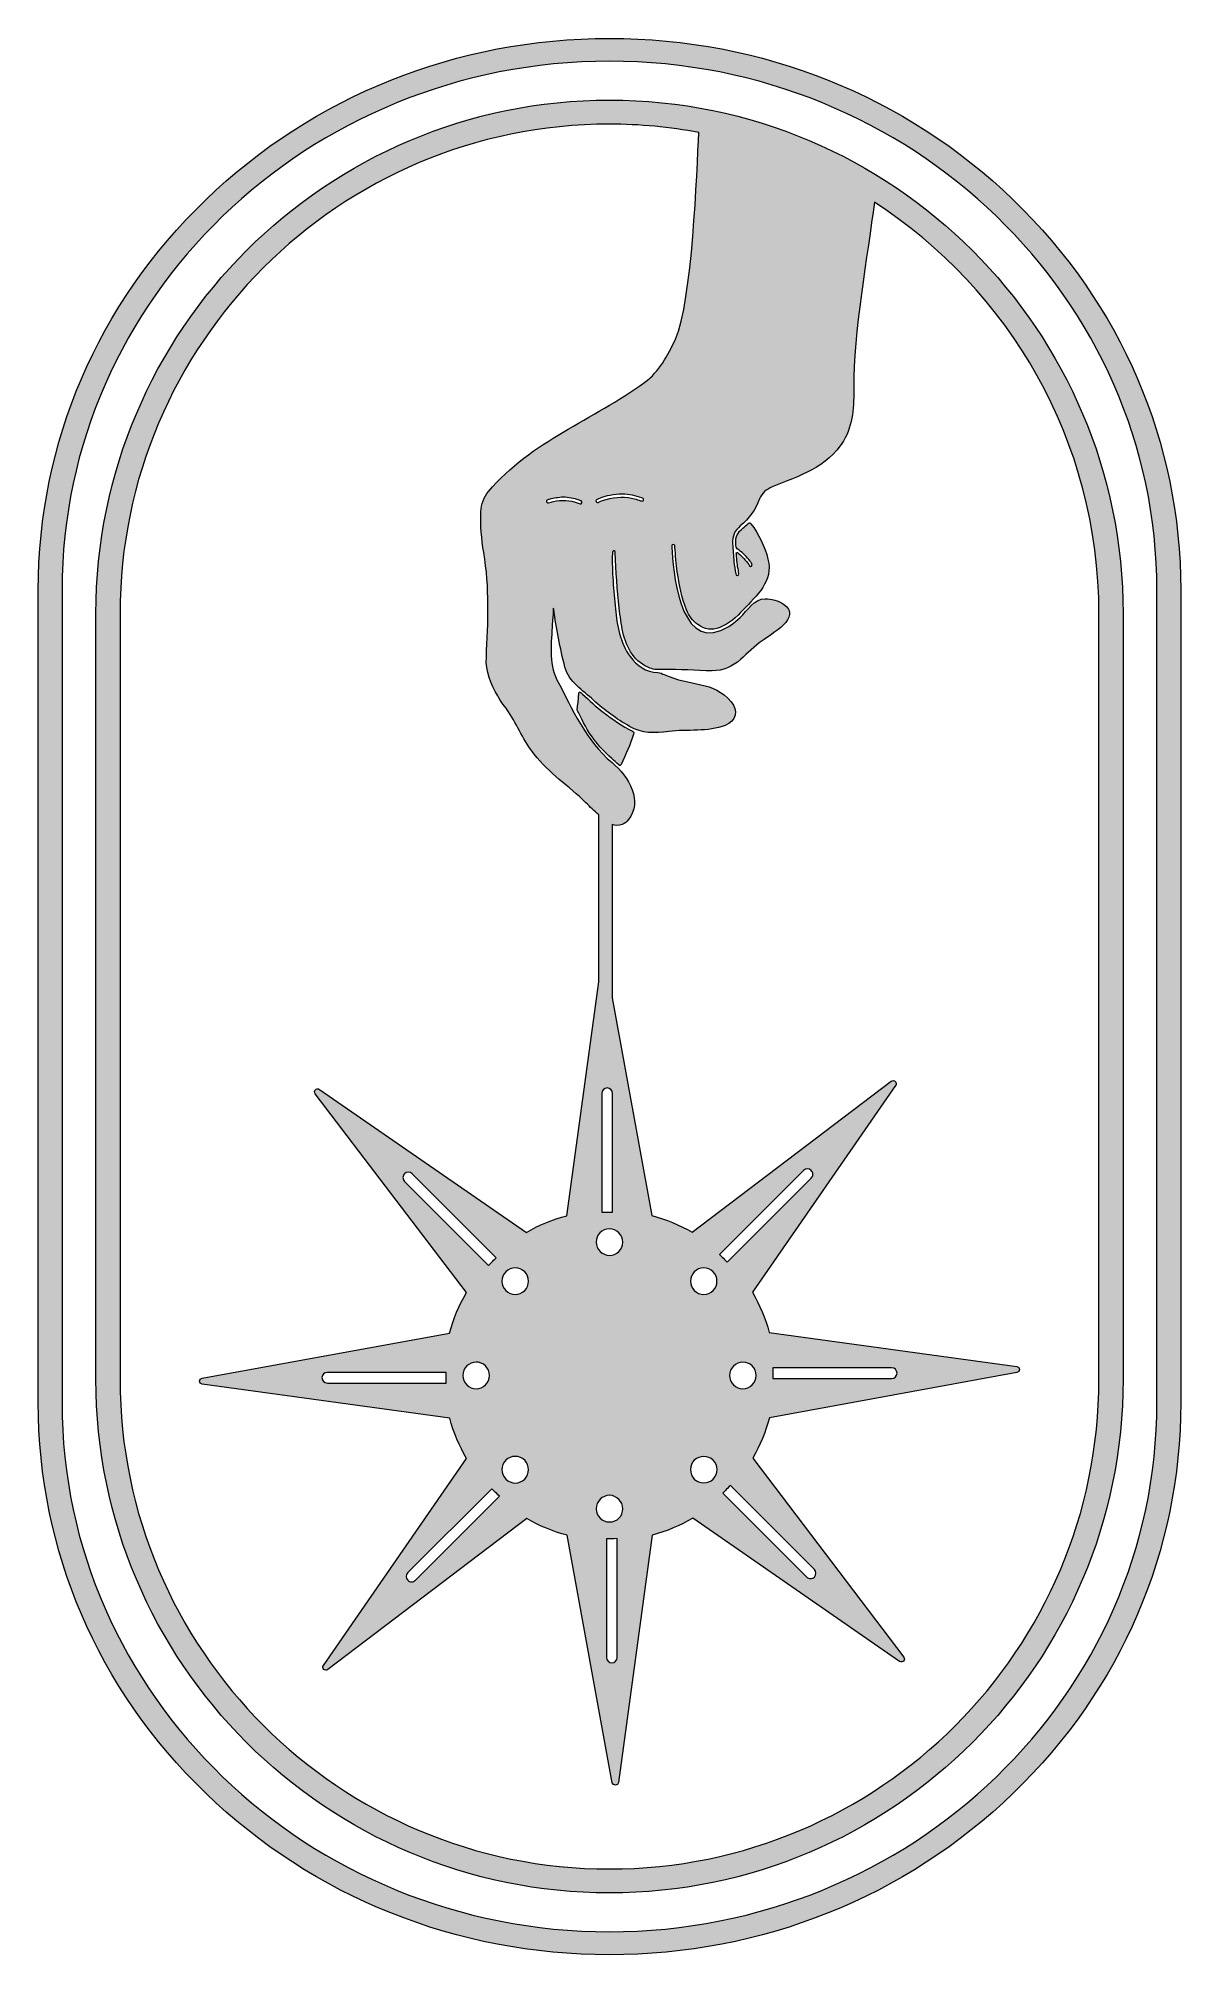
# Model space of a CAD drawing. Header units: inches. Extents: x 2.5 to 9.7, y -24.4 to -12.4.
import ezdxf

# ---------------------------------------------------------------- set-up
doc = ezdxf.new("R2010")
doc.units = ezdxf.units.IN
doc.header["$MEASUREMENT"] = 0
doc.layers.add('Layer 1', color=7, linetype='Continuous')

msp = doc.modelspace()

# ---------------------------------------------------------------- hatches: boundary and pattern name
at = {"layer": 'Layer 1', "true_color": 0xa16e58}
h = msp.add_hatch(color=35, dxfattribs=at)
h.dxf.hatch_style = 2
edge = h.paths.add_edge_path()
edge.add_spline(control_points=[(8.632, -13.363), (7.957, -12.711), (7.059, -12.352), (6.104, -12.352), (5.149, -12.352), (4.251, -12.711), (3.576, -13.363), (2.9, -14.016), (2.528, -14.883), (2.528, -15.806), (2.528, -15.806), (2.528, -20.897), (2.528, -20.897), (2.528, -21.82), (2.9, -22.687), (3.576, -23.34), (4.251, -23.992), (5.149, -24.352), (6.104, -24.352), (7.059, -24.352), (7.957, -23.992), (8.632, -23.34), (9.308, -22.687), (9.68, -21.82), (9.68, -20.897), (9.68, -20.897), (9.68, -15.806), (9.68, -15.806), (9.68, -14.883), (9.308, -14.016), (8.632, -13.363)], knot_values=[0, 0, 0, 0, 1, 1, 1, 2, 2, 2, 3, 3, 3, 4, 4, 4, 5, 5, 5, 6, 6, 6, 7, 7, 7, 8, 8, 8, 9, 9, 9, 10, 10, 10, 10], degree=3, periodic=1)
edge = h.paths.add_edge_path()
edge.add_spline(control_points=[(9.531, -20.897), (9.531, -22.723), (7.994, -24.208), (6.104, -24.208), (6.104, -24.208), (6.104, -24.208), (6.104, -24.208), (4.214, -24.208), (2.677, -22.723), (2.677, -20.897), (2.677, -20.897), (2.677, -15.806), (2.677, -15.806), (2.677, -13.98), (4.214, -12.495), (6.104, -12.495), (7.994, -12.495), (9.531, -13.98), (9.531, -15.806), (9.531, -15.806), (9.531, -20.897), (9.531, -20.897)], knot_values=[0, 0, 0, 0, 1, 1, 1, 2, 2, 2, 3, 3, 3, 4, 4, 4, 5, 5, 5, 6, 6, 6, 7, 7, 7, 7], degree=3, periodic=1)
h = msp.add_hatch(color=35, dxfattribs=at)
h.dxf.hatch_style = 2
edge = h.paths.add_edge_path()
edge.add_spline(control_points=[(6.104, -12.738), (4.331, -12.738), (2.889, -14.18), (2.889, -15.953), (2.889, -15.953), (2.889, -20.75), (2.889, -20.75), (2.889, -22.523), (4.331, -23.965), (6.104, -23.965), (7.877, -23.965), (9.319, -22.523), (9.319, -20.75), (9.319, -20.75), (9.319, -15.953), (9.319, -15.953), (9.319, -14.18), (7.877, -12.738), (6.104, -12.738)], knot_values=[0, 0, 0, 0, 1, 1, 1, 2, 2, 2, 3, 3, 3, 4, 4, 4, 5, 5, 5, 6, 6, 6, 6], degree=3, periodic=1)
edge = h.paths.add_edge_path()
edge.add_spline(control_points=[(9.168, -20.75), (9.168, -22.44), (7.794, -23.815), (6.104, -23.815), (6.104, -23.815), (6.104, -23.815), (6.104, -23.815), (4.414, -23.815), (3.04, -22.44), (3.04, -20.75), (3.04, -20.75), (3.04, -15.953), (3.04, -15.953), (3.04, -14.263), (4.414, -12.889), (6.104, -12.889), (6.295, -12.889), (6.482, -12.907), (6.663, -12.941), (6.652, -13.184), (6.622, -14.003), (6.517, -14.235), (6.471, -14.336), (6.415, -14.439), (6.325, -14.505), (5.999, -14.743), (5.615, -14.871), (5.347, -15.189), (5.316, -15.225), (5.302, -15.267), (5.299, -15.315), (5.294, -15.401), (5.303, -15.487), (5.317, -15.572), (5.354, -15.791), (5.344, -16.006), (5.333, -16.227), (5.328, -16.316), (5.361, -16.394), (5.404, -16.469), (5.424, -16.505), (5.45, -16.536), (5.472, -16.57), (5.529, -16.657), (5.568, -16.752), (5.633, -16.835), (5.726, -16.953), (5.85, -17.034), (5.956, -17.138), (5.983, -17.164), (6.009, -17.19), (6.037, -17.215), (6.037, -17.215), (6.037, -18.259), (6.037, -18.259), (6.037, -18.259), (5.836, -19.724), (5.836, -19.724), (5.747, -19.748), (5.662, -19.784), (5.584, -19.829), (5.584, -19.829), (4.289, -18.933), (4.289, -18.933), (4.27, -18.92), (4.248, -18.943), (4.262, -18.961), (4.262, -18.961), (5.208, -20.206), (5.208, -20.206), (5.162, -20.285), (5.127, -20.37), (5.103, -20.459), (5.103, -20.459), (3.554, -20.741), (3.554, -20.741), (3.532, -20.745), (3.532, -20.777), (3.554, -20.78), (3.554, -20.78), (5.104, -20.992), (5.104, -20.992), (5.128, -21.082), (5.164, -21.166), (5.209, -21.245), (5.209, -21.245), (4.313, -22.54), (4.313, -22.54), (4.3, -22.558), (4.323, -22.58), (4.341, -22.566), (4.341, -22.566), (5.586, -21.621), (5.586, -21.621), (5.665, -21.666), (5.75, -21.702), (5.839, -21.725), (5.839, -21.725), (6.121, -23.275), (6.121, -23.275), (6.125, -23.296), (6.157, -23.296), (6.16, -23.274), (6.16, -23.274), (6.372, -21.724), (6.372, -21.724), (6.461, -21.7), (6.546, -21.665), (6.625, -21.619), (6.625, -21.619), (7.92, -22.515), (7.92, -22.515), (7.938, -22.528), (7.96, -22.505), (7.946, -22.488), (7.946, -22.488), (7.001, -21.242), (7.001, -21.242), (7.046, -21.163), (7.081, -21.079), (7.105, -20.989), (7.105, -20.989), (8.654, -20.707), (8.654, -20.707), (8.676, -20.703), (8.676, -20.672), (8.654, -20.668), (8.654, -20.668), (7.104, -20.456), (7.104, -20.456), (7.08, -20.367), (7.045, -20.282), (6.999, -20.204), (6.999, -20.204), (7.895, -18.909), (7.895, -18.909), (7.908, -18.89), (7.885, -18.869), (7.868, -18.882), (7.868, -18.882), (6.622, -19.828), (6.622, -19.828), (6.543, -19.782), (6.458, -19.747), (6.369, -19.723), (6.369, -19.723), (6.121, -18.359), (6.121, -18.359), (6.121, -18.359), (6.121, -17.275), (6.121, -17.275), (6.14, -17.282), (6.161, -17.283), (6.184, -17.274), (6.2, -17.267), (6.213, -17.257), (6.223, -17.243), (6.267, -17.186), (6.271, -17.123), (6.246, -17.057), (6.22, -16.989), (6.176, -16.934), (6.12, -16.887), (5.956, -16.749), (5.872, -16.553), (5.775, -16.368), (5.719, -16.262), (5.742, -16.132), (5.746, -16.017), (5.747, -15.986), (5.753, -15.956), (5.751, -15.925), (5.751, -15.923), (5.752, -15.922), (5.753, -15.92), (5.754, -15.922), (5.755, -15.924), (5.755, -15.926), (5.771, -16.046), (5.795, -16.171), (5.825, -16.289), (5.849, -16.383), (5.938, -16.433), (6.004, -16.496), (6.072, -16.56), (6.149, -16.613), (6.229, -16.66), (6.309, -16.707), (6.387, -16.702), (6.475, -16.692), (6.589, -16.678), (6.721, -16.696), (6.829, -16.654), (6.897, -16.627), (6.913, -16.561), (6.866, -16.506), (6.754, -16.373), (6.611, -16.41), (6.446, -16.336), (6.438, -16.333), (6.417, -16.322), (6.407, -16.322), (6.331, -16.321), (6.276, -16.28), (6.233, -16.222), (6.17, -16.136), (6.151, -16.027), (6.141, -15.924), (6.13, -15.808), (6.119, -15.693), (6.122, -15.577), (6.123, -15.569), (6.127, -15.558), (6.134, -15.561), (6.139, -15.562), (6.14, -15.569), (6.14, -15.574), (6.144, -15.689), (6.153, -15.805), (6.165, -15.92), (6.177, -16.021), (6.187, -16.124), (6.247, -16.21), (6.275, -16.249), (6.312, -16.278), (6.357, -16.295), (6.384, -16.306), (6.413, -16.305), (6.44, -16.304), (6.543, -16.301), (6.645, -16.312), (6.747, -16.312), (6.816, -16.312), (6.874, -16.287), (6.925, -16.241), (6.969, -16.201), (7.01, -16.16), (7.059, -16.124), (7.117, -16.082), (7.313, -15.978), (7.193, -15.894), (7.162, -15.872), (7.116, -15.861), (7.079, -15.861), (7.007, -15.861), (6.969, -15.935), (6.922, -15.978), (6.886, -16.011), (6.847, -16.04), (6.802, -16.059), (6.54, -16.168), (6.501, -15.679), (6.495, -15.538), (6.494, -15.531), (6.493, -15.522), (6.503, -15.521), (6.513, -15.521), (6.514, -15.53), (6.514, -15.538), (6.517, -15.59), (6.52, -15.642), (6.528, -15.693), (6.541, -15.774), (6.556, -15.854), (6.586, -15.93), (6.601, -15.968), (6.625, -16), (6.657, -16.023), (6.699, -16.053), (6.745, -16.061), (6.794, -16.041), (6.853, -16.017), (6.899, -15.977), (6.941, -15.931), (7.026, -15.839), (7.131, -15.753), (7.096, -15.612), (7.077, -15.535), (7.038, -15.454), (6.989, -15.391), (6.984, -15.384), (6.98, -15.383), (6.973, -15.389), (6.962, -15.4), (6.951, -15.41), (6.939, -15.419), (6.908, -15.443), (6.892, -15.473), (6.894, -15.513), (6.894, -15.532), (6.897, -15.545), (6.915, -15.557), (6.942, -15.575), (6.964, -15.599), (6.984, -15.625), (6.989, -15.631), (6.993, -15.637), (6.996, -15.644), (6.999, -15.649), (6.998, -15.653), (6.994, -15.657), (6.989, -15.66), (6.984, -15.658), (6.981, -15.654), (6.979, -15.652), (6.978, -15.65), (6.976, -15.647), (6.958, -15.62), (6.935, -15.598), (6.91, -15.576), (6.907, -15.574), (6.903, -15.569), (6.899, -15.572), (6.897, -15.573), (6.898, -15.579), (6.899, -15.582), (6.9, -15.618), (6.904, -15.653), (6.911, -15.687), (6.911, -15.692), (6.912, -15.697), (6.913, -15.702), (6.914, -15.708), (6.913, -15.714), (6.905, -15.715), (6.898, -15.716), (6.895, -15.711), (6.894, -15.705), (6.89, -15.679), (6.885, -15.654), (6.883, -15.628), (6.879, -15.591), (6.878, -15.554), (6.875, -15.516), (6.872, -15.471), (6.888, -15.433), (6.923, -15.405), (6.979, -15.359), (7.018, -15.302), (7.044, -15.235), (7.058, -15.198), (7.087, -15.176), (7.122, -15.161), (7.29, -15.09), (7.469, -15.041), (7.568, -14.874), (7.632, -14.767), (7.634, -14.655), (7.633, -14.534), (7.628, -14.215), (7.723, -13.693), (7.762, -13.378), (8.607, -13.924), (9.168, -14.874), (9.168, -15.953), (9.168, -15.953), (9.168, -20.75), (9.168, -20.75)], knot_values=[0, 0, 0, 0, 1, 1, 1, 2, 2, 2, 3, 3, 3, 4, 4, 4, 5, 5, 5, 6, 6, 6, 7, 7, 7, 8, 8, 8, 9, 9, 9, 10, 10, 10, 11, 11, 11, 12, 12, 12, 13, 13, 13, 14, 14, 14, 15, 15, 15, 16, 16, 16, 17, 17, 17, 18, 18, 18, 19, 19, 19, 20, 20, 20, 21, 21, 21, 22, 22, 22, 23, 23, 23, 24, 24, 24, 25, 25, 25, 26, 26, 26, 27, 27, 27, 28, 28, 28, 29, 29, 29, 30, 30, 30, 31, 31, 31, 32, 32, 32, 33, 33, 33, 34, 34, 34, 35, 35, 35, 36, 36, 36, 37, 37, 37, 38, 38, 38, 39, 39, 39, 40, 40, 40, 41, 41, 41, 42, 42, 42, 43, 43, 43, 44, 44, 44, 45, 45, 45, 46, 46, 46, 47, 47, 47, 48, 48, 48, 49, 49, 49, 50, 50, 50, 51, 51, 51, 52, 52, 52, 53, 53, 53, 54, 54, 54, 55, 55, 55, 56, 56, 56, 57, 57, 57, 58, 58, 58, 59, 59, 59, 60, 60, 60, 61, 61, 61, 62, 62, 62, 63, 63, 63, 64, 64, 64, 65, 65, 65, 66, 66, 66, 67, 67, 67, 68, 68, 68, 69, 69, 69, 70, 70, 70, 71, 71, 71, 72, 72, 72, 73, 73, 73, 74, 74, 74, 75, 75, 75, 76, 76, 76, 77, 77, 77, 78, 78, 78, 79, 79, 79, 80, 80, 80, 81, 81, 81, 82, 82, 82, 83, 83, 83, 84, 84, 84, 85, 85, 85, 86, 86, 86, 87, 87, 87, 88, 88, 88, 89, 89, 89, 90, 90, 90, 91, 91, 91, 92, 92, 92, 93, 93, 93, 94, 94, 94, 95, 95, 95, 96, 96, 96, 97, 97, 97, 98, 98, 98, 99, 99, 99, 100, 100, 100, 101, 101, 101, 102, 102, 102, 103, 103, 103, 104, 104, 104, 105, 105, 105, 106, 106, 106, 107, 107, 107, 108, 108, 108, 109, 109, 109, 110, 110, 110, 111, 111, 111, 112, 112, 112, 113, 113, 113, 114, 114, 114, 115, 115, 115, 116, 116, 116, 117, 117, 117, 118, 118, 118, 119, 119, 119, 119], degree=3, periodic=1)
edge = h.paths.add_edge_path()
edge.add_spline(control_points=[(6.317, -15.243), (6.314, -15.253), (6.306, -15.249), (6.299, -15.247), (6.274, -15.238), (6.248, -15.23), (6.221, -15.227), (6.158, -15.221), (6.097, -15.229), (6.039, -15.255), (6.032, -15.258), (6.024, -15.262), (6.02, -15.252), (6.016, -15.243), (6.025, -15.24), (6.031, -15.237), (6.081, -15.213), (6.135, -15.209), (6.184, -15.205), (6.229, -15.206), (6.268, -15.216), (6.306, -15.229), (6.313, -15.231), (6.32, -15.234), (6.317, -15.243)], knot_values=[0, 0, 0, 0, 1, 1, 1, 2, 2, 2, 3, 3, 3, 4, 4, 4, 5, 5, 5, 6, 6, 6, 7, 7, 7, 8, 8, 8, 8], degree=3, periodic=1)
edge = h.paths.add_edge_path()
edge.add_spline(control_points=[(5.931, -15.261), (5.926, -15.274), (5.915, -15.264), (5.907, -15.262), (5.857, -15.242), (5.805, -15.24), (5.753, -15.252), (5.743, -15.254), (5.733, -15.257), (5.723, -15.26), (5.718, -15.261), (5.712, -15.262), (5.71, -15.255), (5.707, -15.248), (5.711, -15.244), (5.717, -15.242), (5.72, -15.24), (5.724, -15.239), (5.727, -15.239), (5.755, -15.23), (5.785, -15.227), (5.814, -15.225), (5.848, -15.226), (5.882, -15.231), (5.914, -15.244), (5.922, -15.247), (5.936, -15.248), (5.931, -15.261)], knot_values=[0, 0, 0, 0, 1, 1, 1, 2, 2, 2, 3, 3, 3, 4, 4, 4, 5, 5, 5, 6, 6, 6, 7, 7, 7, 8, 8, 8, 9, 9, 9, 9], degree=3, periodic=1)
edge = h.paths.add_edge_path()
edge.add_spline(control_points=[(6.104, -21.642), (6.104, -21.642), (6.104, -21.642), (6.104, -21.642), (6.058, -21.642), (6.021, -21.604), (6.02, -21.559), (6.02, -21.537), (6.029, -21.516), (6.045, -21.5), (6.061, -21.484), (6.081, -21.475), (6.103, -21.475), (6.103, -21.475), (6.104, -21.475), (6.104, -21.475), (6.149, -21.476), (6.187, -21.514), (6.188, -21.559), (6.188, -21.581), (6.179, -21.602), (6.164, -21.617), (6.148, -21.633), (6.127, -21.642), (6.104, -21.642)], knot_values=[0, 0, 0, 0, 1, 1, 1, 2, 2, 2, 3, 3, 3, 4, 4, 4, 5, 5, 5, 6, 6, 6, 7, 7, 7, 8, 8, 8, 8], degree=3, periodic=1)
edge = h.paths.add_edge_path()
edge.add_spline(control_points=[(6.152, -21.746), (6.152, -21.746), (6.152, -22.491), (6.152, -22.491), (6.152, -22.509), (6.137, -22.524), (6.118, -22.524), (6.1, -22.524), (6.085, -22.509), (6.085, -22.491), (6.085, -22.491), (6.085, -21.747), (6.085, -21.747), (6.085, -21.747), (6.104, -21.747), (6.104, -21.747), (6.114, -21.747), (6.124, -21.747), (6.134, -21.747), (6.134, -21.747), (6.152, -21.746), (6.152, -21.746)], knot_values=[0, 0, 0, 0, 1, 1, 1, 2, 2, 2, 3, 3, 3, 4, 4, 4, 5, 5, 5, 6, 6, 6, 7, 7, 7, 7], degree=3, periodic=1)
edge = h.paths.add_edge_path()
edge.add_spline(control_points=[(6.163, -19.949), (6.147, -19.964), (6.127, -19.973), (6.105, -19.973), (6.105, -19.973), (6.104, -19.973), (6.104, -19.973), (6.059, -19.972), (6.021, -19.934), (6.02, -19.889), (6.02, -19.867), (6.029, -19.847), (6.044, -19.831), (6.06, -19.815), (6.081, -19.806), (6.104, -19.806), (6.104, -19.806), (6.104, -19.806), (6.104, -19.806), (6.15, -19.807), (6.187, -19.844), (6.188, -19.89), (6.188, -19.911), (6.179, -19.933), (6.163, -19.949)], knot_values=[0, 0, 0, 0, 1, 1, 1, 2, 2, 2, 3, 3, 3, 4, 4, 4, 5, 5, 5, 6, 6, 6, 7, 7, 7, 8, 8, 8, 8], degree=3, periodic=1)
edge = h.paths.add_edge_path()
edge.add_spline(control_points=[(6.123, -19.701), (6.123, -19.701), (6.104, -19.701), (6.104, -19.701), (6.094, -19.701), (6.083, -19.701), (6.073, -19.702), (6.073, -19.702), (6.056, -19.702), (6.056, -19.702), (6.056, -19.702), (6.056, -18.958), (6.056, -18.958), (6.056, -18.939), (6.071, -18.924), (6.09, -18.924), (6.108, -18.924), (6.123, -18.939), (6.123, -18.958), (6.123, -18.958), (6.123, -19.701), (6.123, -19.701)], knot_values=[0, 0, 0, 0, 1, 1, 1, 2, 2, 2, 3, 3, 3, 4, 4, 4, 5, 5, 5, 6, 6, 6, 7, 7, 7, 7], degree=3, periodic=1)
edge = h.paths.add_edge_path()
edge.add_spline(control_points=[(5.573, -20.193), (5.557, -20.209), (5.535, -20.217), (5.514, -20.217), (5.492, -20.217), (5.471, -20.209), (5.455, -20.193), (5.439, -20.177), (5.43, -20.157), (5.43, -20.135), (5.43, -20.112), (5.439, -20.091), (5.455, -20.075), (5.488, -20.043), (5.541, -20.043), (5.573, -20.075), (5.589, -20.09), (5.597, -20.112), (5.597, -20.134), (5.597, -20.157), (5.589, -20.178), (5.573, -20.193)], knot_values=[0, 0, 0, 0, 1, 1, 1, 2, 2, 2, 3, 3, 3, 4, 4, 4, 5, 5, 5, 6, 6, 6, 7, 7, 7, 7], degree=3, periodic=1)
edge = h.paths.add_edge_path()
edge.add_spline(control_points=[(5.573, -21.374), (5.557, -21.389), (5.537, -21.398), (5.515, -21.398), (5.515, -21.398), (5.515, -21.398), (5.515, -21.398), (5.492, -21.398), (5.471, -21.389), (5.455, -21.373), (5.423, -21.34), (5.423, -21.288), (5.455, -21.255), (5.47, -21.24), (5.491, -21.231), (5.514, -21.231), (5.514, -21.231), (5.514, -21.231), (5.514, -21.231), (5.537, -21.231), (5.557, -21.24), (5.573, -21.255), (5.604, -21.288), (5.604, -21.342), (5.573, -21.374)], knot_values=[0, 0, 0, 0, 1, 1, 1, 2, 2, 2, 3, 3, 3, 4, 4, 4, 5, 5, 5, 6, 6, 6, 7, 7, 7, 8, 8, 8, 8], degree=3, periodic=1)
edge = h.paths.add_edge_path()
edge.add_spline(control_points=[(5.269, -20.641), (5.29, -20.64), (5.313, -20.649), (5.328, -20.665), (5.344, -20.681), (5.353, -20.702), (5.353, -20.724), (5.352, -20.769), (5.314, -20.808), (5.269, -20.808), (5.269, -20.808), (5.269, -20.808), (5.269, -20.808), (5.247, -20.808), (5.226, -20.799), (5.211, -20.784), (5.195, -20.768), (5.186, -20.747), (5.186, -20.724), (5.187, -20.678), (5.224, -20.641), (5.269, -20.641)], knot_values=[0, 0, 0, 0, 1, 1, 1, 2, 2, 2, 3, 3, 3, 4, 4, 4, 5, 5, 5, 6, 6, 6, 7, 7, 7, 7], degree=3, periodic=1)
edge = h.paths.add_edge_path()
edge.add_spline(control_points=[(4.821, -19.509), (4.815, -19.503), (4.811, -19.494), (4.811, -19.485), (4.811, -19.476), (4.815, -19.468), (4.821, -19.461), (4.834, -19.449), (4.856, -19.449), (4.869, -19.461), (4.869, -19.461), (5.394, -19.987), (5.394, -19.987), (5.394, -19.987), (5.386, -19.996), (5.386, -19.996), (5.376, -20.006), (5.366, -20.016), (5.356, -20.026), (5.356, -20.026), (5.347, -20.036), (5.347, -20.036), (5.347, -20.036), (4.821, -19.509), (4.821, -19.509)], knot_values=[0, 0, 0, 0, 1, 1, 1, 2, 2, 2, 3, 3, 3, 4, 4, 4, 5, 5, 5, 6, 6, 6, 7, 7, 7, 8, 8, 8, 8], degree=3, periodic=1)
edge = h.paths.add_edge_path()
edge.add_spline(control_points=[(5.367, -21.434), (5.367, -21.434), (5.376, -21.443), (5.376, -21.443), (5.386, -21.453), (5.396, -21.462), (5.406, -21.472), (5.406, -21.472), (5.415, -21.481), (5.415, -21.481), (5.415, -21.481), (4.889, -22.007), (4.889, -22.007), (4.882, -22.014), (4.874, -22.017), (4.865, -22.017), (4.857, -22.017), (4.848, -22.014), (4.841, -22.007), (4.828, -21.994), (4.828, -21.973), (4.841, -21.959), (4.841, -21.959), (5.367, -21.434), (5.367, -21.434)], knot_values=[0, 0, 0, 0, 1, 1, 1, 2, 2, 2, 3, 3, 3, 4, 4, 4, 5, 5, 5, 6, 6, 6, 7, 7, 7, 8, 8, 8, 8], degree=3, periodic=1)
edge = h.paths.add_edge_path()
edge.add_spline(control_points=[(5.082, -20.754), (5.082, -20.754), (5.082, -20.772), (5.082, -20.772), (5.082, -20.772), (4.338, -20.772), (4.338, -20.772), (4.319, -20.772), (4.304, -20.757), (4.304, -20.738), (4.304, -20.72), (4.319, -20.705), (4.338, -20.705), (4.338, -20.705), (5.081, -20.705), (5.081, -20.705), (5.081, -20.705), (5.081, -20.724), (5.081, -20.724), (5.081, -20.734), (5.081, -20.744), (5.082, -20.754)], knot_values=[0, 0, 0, 0, 1, 1, 1, 2, 2, 2, 3, 3, 3, 4, 4, 4, 5, 5, 5, 6, 6, 6, 7, 7, 7, 7], degree=3, periodic=1)
edge = h.paths.add_edge_path()
edge.add_spline(control_points=[(6.635, -21.255), (6.667, -21.224), (6.722, -21.224), (6.754, -21.255), (6.769, -21.271), (6.778, -21.292), (6.778, -21.314), (6.778, -21.336), (6.769, -21.357), (6.753, -21.373), (6.737, -21.389), (6.715, -21.397), (6.694, -21.397), (6.672, -21.397), (6.651, -21.389), (6.635, -21.373), (6.62, -21.358), (6.611, -21.337), (6.611, -21.314), (6.611, -21.292), (6.619, -21.271), (6.635, -21.255)], knot_values=[0, 0, 0, 0, 1, 1, 1, 2, 2, 2, 3, 3, 3, 4, 4, 4, 5, 5, 5, 6, 6, 6, 7, 7, 7, 7], degree=3, periodic=1)
edge = h.paths.add_edge_path()
edge.add_spline(control_points=[(6.635, -20.075), (6.666, -20.043), (6.721, -20.043), (6.753, -20.075), (6.785, -20.108), (6.785, -20.161), (6.753, -20.193), (6.738, -20.209), (6.717, -20.217), (6.694, -20.217), (6.694, -20.217), (6.694, -20.217), (6.694, -20.217), (6.672, -20.217), (6.651, -20.209), (6.635, -20.193), (6.604, -20.161), (6.604, -20.107), (6.635, -20.075)], knot_values=[0, 0, 0, 0, 1, 1, 1, 2, 2, 2, 3, 3, 3, 4, 4, 4, 5, 5, 5, 6, 6, 6, 6], degree=3, periodic=1)
edge = h.paths.add_edge_path()
edge.add_spline(control_points=[(6.939, -20.808), (6.938, -20.808), (6.938, -20.808), (6.938, -20.808), (6.917, -20.808), (6.895, -20.799), (6.88, -20.783), (6.864, -20.767), (6.855, -20.746), (6.855, -20.724), (6.856, -20.679), (6.894, -20.641), (6.939, -20.641), (6.939, -20.641), (6.939, -20.641), (6.939, -20.641), (6.961, -20.641), (6.982, -20.649), (6.997, -20.665), (7.013, -20.68), (7.022, -20.702), (7.022, -20.724), (7.021, -20.77), (6.984, -20.808), (6.939, -20.808)], knot_values=[0, 0, 0, 0, 1, 1, 1, 2, 2, 2, 3, 3, 3, 4, 4, 4, 5, 5, 5, 6, 6, 6, 7, 7, 7, 8, 8, 8, 8], degree=3, periodic=1)
edge = h.paths.add_edge_path()
edge.add_spline(control_points=[(7.387, -21.939), (7.4, -21.952), (7.4, -21.974), (7.387, -21.987), (7.38, -21.993), (7.372, -21.997), (7.363, -21.997), (7.355, -21.997), (7.346, -21.993), (7.339, -21.987), (7.339, -21.987), (6.814, -21.461), (6.814, -21.461), (6.814, -21.461), (6.822, -21.453), (6.822, -21.453), (6.832, -21.443), (6.842, -21.432), (6.852, -21.422), (6.852, -21.422), (6.861, -21.413), (6.861, -21.413), (6.861, -21.413), (7.387, -21.939), (7.387, -21.939)], knot_values=[0, 0, 0, 0, 1, 1, 1, 2, 2, 2, 3, 3, 3, 4, 4, 4, 5, 5, 5, 6, 6, 6, 7, 7, 7, 8, 8, 8, 8], degree=3, periodic=1)
edge = h.paths.add_edge_path()
edge.add_spline(control_points=[(6.841, -20.015), (6.841, -20.015), (6.832, -20.006), (6.832, -20.006), (6.822, -19.996), (6.812, -19.986), (6.802, -19.976), (6.802, -19.976), (6.793, -19.968), (6.793, -19.968), (6.793, -19.968), (7.319, -19.441), (7.319, -19.441), (7.332, -19.428), (7.354, -19.428), (7.367, -19.441), (7.373, -19.448), (7.377, -19.456), (7.377, -19.465), (7.377, -19.474), (7.373, -19.482), (7.367, -19.489), (7.367, -19.489), (6.841, -20.015), (6.841, -20.015)], knot_values=[0, 0, 0, 0, 1, 1, 1, 2, 2, 2, 3, 3, 3, 4, 4, 4, 5, 5, 5, 6, 6, 6, 7, 7, 7, 8, 8, 8, 8], degree=3, periodic=1)
edge = h.paths.add_edge_path()
edge.add_spline(control_points=[(7.127, -20.694), (7.127, -20.694), (7.126, -20.676), (7.126, -20.676), (7.126, -20.676), (7.87, -20.676), (7.87, -20.676), (7.889, -20.676), (7.904, -20.691), (7.904, -20.71), (7.904, -20.728), (7.889, -20.744), (7.87, -20.744), (7.87, -20.744), (7.127, -20.744), (7.127, -20.744), (7.127, -20.744), (7.127, -20.724), (7.127, -20.724), (7.127, -20.714), (7.127, -20.704), (7.127, -20.694)], knot_values=[0, 0, 0, 0, 1, 1, 1, 2, 2, 2, 3, 3, 3, 4, 4, 4, 5, 5, 5, 6, 6, 6, 7, 7, 7, 7], degree=3, periodic=1)
h = msp.add_hatch(color=35, dxfattribs=at)
h.dxf.hatch_style = 2
edge = h.paths.add_edge_path()
edge.add_spline(control_points=[(6.248, -16.69), (6.181, -16.66), (6.124, -16.614), (6.064, -16.571), (6.018, -16.538), (5.979, -16.496), (5.936, -16.459), (5.93, -16.454), (5.922, -16.443), (5.916, -16.446), (5.91, -16.448), (5.912, -16.461), (5.911, -16.469), (5.909, -16.497), (5.905, -16.524), (5.902, -16.553), (5.902, -16.559), (5.905, -16.566), (5.909, -16.573), (5.938, -16.63), (5.966, -16.688), (6.005, -16.74), (6.038, -16.784), (6.077, -16.823), (6.118, -16.861), (6.132, -16.874), (6.147, -16.887), (6.162, -16.901), (6.169, -16.907), (6.172, -16.908), (6.177, -16.899), (6.207, -16.837), (6.233, -16.774), (6.254, -16.709), (6.256, -16.702), (6.259, -16.695), (6.248, -16.69)], knot_values=[0, 0, 0, 0, 1, 1, 1, 2, 2, 2, 3, 3, 3, 4, 4, 4, 5, 5, 5, 6, 6, 6, 7, 7, 7, 8, 8, 8, 9, 9, 9, 10, 10, 10, 11, 11, 11, 12, 12, 12, 12], degree=3, periodic=1)

# ---------------------------------------------------------------- linework, layer by layer
at = {"layer": 'Layer 1', "lineweight": 0}
for points, knots in [([(8.632, -13.363), (7.957, -12.711), (7.059, -12.352), (6.104, -12.352), (5.149, -12.352), (4.251, -12.711), (3.576, -13.363), (2.9, -14.016), (2.528, -14.883), (2.528, -15.806), (2.528, -15.806), (2.528, -20.897), (2.528, -20.897), (2.528, -21.82), (2.9, -22.687), (3.576, -23.34), (4.251, -23.992), (5.149, -24.352), (6.104, -24.352), (7.059, -24.352), (7.957, -23.992), (8.632, -23.34), (9.308, -22.687), (9.68, -21.82), (9.68, -20.897), (9.68, -20.897), (9.68, -15.806), (9.68, -15.806), (9.68, -14.883), (9.308, -14.016), (8.632, -13.363)], [0, 0, 0, 0, 1, 1, 1, 2, 2, 2, 3, 3, 3, 4, 4, 4, 5, 5, 5, 6, 6, 6, 7, 7, 7, 8, 8, 8, 9, 9, 9, 10, 10, 10, 10]), ([(9.531, -20.897), (9.531, -22.723), (7.994, -24.208), (6.104, -24.208), (6.104, -24.208), (6.104, -24.208), (6.104, -24.208), (4.214, -24.208), (2.677, -22.723), (2.677, -20.897), (2.677, -20.897), (2.677, -15.806), (2.677, -15.806), (2.677, -13.98), (4.214, -12.495), (6.104, -12.495), (7.994, -12.495), (9.531, -13.98), (9.531, -15.806), (9.531, -15.806), (9.531, -20.897), (9.531, -20.897)], [0, 0, 0, 0, 1, 1, 1, 2, 2, 2, 3, 3, 3, 4, 4, 4, 5, 5, 5, 6, 6, 6, 7, 7, 7, 7]), ([(6.104, -12.738), (4.331, -12.738), (2.889, -14.18), (2.889, -15.953), (2.889, -15.953), (2.889, -20.75), (2.889, -20.75), (2.889, -22.523), (4.331, -23.965), (6.104, -23.965), (7.877, -23.965), (9.319, -22.523), (9.319, -20.75), (9.319, -20.75), (9.319, -15.953), (9.319, -15.953), (9.319, -14.18), (7.877, -12.738), (6.104, -12.738)], [0, 0, 0, 0, 1, 1, 1, 2, 2, 2, 3, 3, 3, 4, 4, 4, 5, 5, 5, 6, 6, 6, 6]), ([(9.168, -20.75), (9.168, -22.44), (7.794, -23.815), (6.104, -23.815), (6.104, -23.815), (6.104, -23.815), (6.104, -23.815), (4.414, -23.815), (3.04, -22.44), (3.04, -20.75), (3.04, -20.75), (3.04, -15.953), (3.04, -15.953), (3.04, -14.263), (4.414, -12.889), (6.104, -12.889), (6.295, -12.889), (6.482, -12.907), (6.663, -12.941), (6.652, -13.184), (6.622, -14.003), (6.517, -14.235), (6.471, -14.336), (6.415, -14.439), (6.325, -14.505), (5.999, -14.743), (5.615, -14.871), (5.347, -15.189), (5.316, -15.225), (5.302, -15.267), (5.299, -15.315), (5.294, -15.401), (5.303, -15.487), (5.317, -15.572), (5.354, -15.791), (5.344, -16.006), (5.333, -16.227), (5.328, -16.316), (5.361, -16.394), (5.404, -16.469), (5.424, -16.505), (5.45, -16.536), (5.472, -16.57), (5.529, -16.657), (5.568, -16.752), (5.633, -16.835), (5.726, -16.953), (5.85, -17.034), (5.956, -17.138), (5.983, -17.164), (6.009, -17.19), (6.037, -17.215), (6.037, -17.215), (6.037, -18.259), (6.037, -18.259), (6.037, -18.259), (5.836, -19.724), (5.836, -19.724), (5.747, -19.748), (5.662, -19.784), (5.584, -19.829), (5.584, -19.829), (4.289, -18.933), (4.289, -18.933), (4.27, -18.92), (4.248, -18.943), (4.262, -18.961), (4.262, -18.961), (5.208, -20.206), (5.208, -20.206), (5.162, -20.285), (5.127, -20.37), (5.103, -20.459), (5.103, -20.459), (3.554, -20.741), (3.554, -20.741), (3.532, -20.745), (3.532, -20.777), (3.554, -20.78), (3.554, -20.78), (5.104, -20.992), (5.104, -20.992), (5.128, -21.082), (5.164, -21.166), (5.209, -21.245), (5.209, -21.245), (4.313, -22.54), (4.313, -22.54), (4.3, -22.558), (4.323, -22.58), (4.341, -22.566), (4.341, -22.566), (5.586, -21.621), (5.586, -21.621), (5.665, -21.666), (5.75, -21.702), (5.839, -21.725), (5.839, -21.725), (6.121, -23.275), (6.121, -23.275), (6.125, -23.296), (6.157, -23.296), (6.16, -23.274), (6.16, -23.274), (6.372, -21.724), (6.372, -21.724), (6.461, -21.7), (6.546, -21.665), (6.625, -21.619), (6.625, -21.619), (7.92, -22.515), (7.92, -22.515), (7.938, -22.528), (7.96, -22.505), (7.946, -22.488), (7.946, -22.488), (7.001, -21.242), (7.001, -21.242), (7.046, -21.163), (7.081, -21.079), (7.105, -20.989), (7.105, -20.989), (8.654, -20.707), (8.654, -20.707), (8.676, -20.703), (8.676, -20.672), (8.654, -20.668), (8.654, -20.668), (7.104, -20.456), (7.104, -20.456), (7.08, -20.367), (7.045, -20.282), (6.999, -20.204), (6.999, -20.204), (7.895, -18.909), (7.895, -18.909), (7.908, -18.89), (7.885, -18.869), (7.868, -18.882), (7.868, -18.882), (6.622, -19.828), (6.622, -19.828), (6.543, -19.782), (6.458, -19.747), (6.369, -19.723), (6.369, -19.723), (6.121, -18.359), (6.121, -18.359), (6.121, -18.359), (6.121, -17.275), (6.121, -17.275), (6.14, -17.282), (6.161, -17.283), (6.184, -17.274), (6.2, -17.267), (6.213, -17.257), (6.223, -17.243), (6.267, -17.186), (6.271, -17.123), (6.246, -17.057), (6.22, -16.989), (6.176, -16.934), (6.12, -16.887), (5.956, -16.749), (5.872, -16.553), (5.775, -16.368), (5.719, -16.262), (5.742, -16.132), (5.746, -16.017), (5.747, -15.986), (5.753, -15.956), (5.751, -15.925), (5.751, -15.923), (5.752, -15.922), (5.753, -15.92), (5.754, -15.922), (5.755, -15.924), (5.755, -15.926), (5.771, -16.046), (5.795, -16.171), (5.825, -16.289), (5.849, -16.383), (5.938, -16.433), (6.004, -16.496), (6.072, -16.56), (6.149, -16.613), (6.229, -16.66), (6.309, -16.707), (6.387, -16.702), (6.475, -16.692), (6.589, -16.678), (6.721, -16.696), (6.829, -16.654), (6.897, -16.627), (6.913, -16.561), (6.866, -16.506), (6.754, -16.373), (6.611, -16.41), (6.446, -16.336), (6.438, -16.333), (6.417, -16.322), (6.407, -16.322), (6.331, -16.321), (6.276, -16.28), (6.233, -16.222), (6.17, -16.136), (6.151, -16.027), (6.141, -15.924), (6.13, -15.808), (6.119, -15.693), (6.122, -15.577), (6.123, -15.569), (6.127, -15.558), (6.134, -15.561), (6.139, -15.562), (6.14, -15.569), (6.14, -15.574), (6.144, -15.689), (6.153, -15.805), (6.165, -15.92), (6.177, -16.021), (6.187, -16.124), (6.247, -16.21), (6.275, -16.249), (6.312, -16.278), (6.357, -16.295), (6.384, -16.306), (6.413, -16.305), (6.44, -16.304), (6.543, -16.301), (6.645, -16.312), (6.747, -16.312), (6.816, -16.312), (6.874, -16.287), (6.925, -16.241), (6.969, -16.201), (7.01, -16.16), (7.059, -16.124), (7.117, -16.082), (7.313, -15.978), (7.193, -15.894), (7.162, -15.872), (7.116, -15.861), (7.079, -15.861), (7.007, -15.861), (6.969, -15.935), (6.922, -15.978), (6.886, -16.011), (6.847, -16.04), (6.802, -16.059), (6.54, -16.168), (6.501, -15.679), (6.495, -15.538), (6.494, -15.531), (6.493, -15.522), (6.503, -15.521), (6.513, -15.521), (6.514, -15.53), (6.514, -15.538), (6.517, -15.59), (6.52, -15.642), (6.528, -15.693), (6.541, -15.774), (6.556, -15.854), (6.586, -15.93), (6.601, -15.968), (6.625, -16), (6.657, -16.023), (6.699, -16.053), (6.745, -16.061), (6.794, -16.041), (6.853, -16.017), (6.899, -15.977), (6.941, -15.931), (7.026, -15.839), (7.131, -15.753), (7.096, -15.612), (7.077, -15.535), (7.038, -15.454), (6.989, -15.391), (6.984, -15.384), (6.98, -15.383), (6.973, -15.389), (6.962, -15.4), (6.951, -15.41), (6.939, -15.419), (6.908, -15.443), (6.892, -15.473), (6.894, -15.513), (6.894, -15.532), (6.897, -15.545), (6.915, -15.557), (6.942, -15.575), (6.964, -15.599), (6.984, -15.625), (6.989, -15.631), (6.993, -15.637), (6.996, -15.644), (6.999, -15.649), (6.998, -15.653), (6.994, -15.657), (6.989, -15.66), (6.984, -15.658), (6.981, -15.654), (6.979, -15.652), (6.978, -15.65), (6.976, -15.647), (6.958, -15.62), (6.935, -15.598), (6.91, -15.576), (6.907, -15.574), (6.903, -15.569), (6.899, -15.572), (6.897, -15.573), (6.898, -15.579), (6.899, -15.582), (6.9, -15.618), (6.904, -15.653), (6.911, -15.687), (6.911, -15.692), (6.912, -15.697), (6.913, -15.702), (6.914, -15.708), (6.913, -15.714), (6.905, -15.715), (6.898, -15.716), (6.895, -15.711), (6.894, -15.705), (6.89, -15.679), (6.885, -15.654), (6.883, -15.628), (6.879, -15.591), (6.878, -15.554), (6.875, -15.516), (6.872, -15.471), (6.888, -15.433), (6.923, -15.405), (6.979, -15.359), (7.018, -15.302), (7.044, -15.235), (7.058, -15.198), (7.087, -15.176), (7.122, -15.161), (7.29, -15.09), (7.469, -15.041), (7.568, -14.874), (7.632, -14.767), (7.634, -14.655), (7.633, -14.534), (7.628, -14.215), (7.723, -13.693), (7.762, -13.378), (8.607, -13.924), (9.168, -14.874), (9.168, -15.953), (9.168, -15.953), (9.168, -20.75), (9.168, -20.75)], [0, 0, 0, 0, 1, 1, 1, 2, 2, 2, 3, 3, 3, 4, 4, 4, 5, 5, 5, 6, 6, 6, 7, 7, 7, 8, 8, 8, 9, 9, 9, 10, 10, 10, 11, 11, 11, 12, 12, 12, 13, 13, 13, 14, 14, 14, 15, 15, 15, 16, 16, 16, 17, 17, 17, 18, 18, 18, 19, 19, 19, 20, 20, 20, 21, 21, 21, 22, 22, 22, 23, 23, 23, 24, 24, 24, 25, 25, 25, 26, 26, 26, 27, 27, 27, 28, 28, 28, 29, 29, 29, 30, 30, 30, 31, 31, 31, 32, 32, 32, 33, 33, 33, 34, 34, 34, 35, 35, 35, 36, 36, 36, 37, 37, 37, 38, 38, 38, 39, 39, 39, 40, 40, 40, 41, 41, 41, 42, 42, 42, 43, 43, 43, 44, 44, 44, 45, 45, 45, 46, 46, 46, 47, 47, 47, 48, 48, 48, 49, 49, 49, 50, 50, 50, 51, 51, 51, 52, 52, 52, 53, 53, 53, 54, 54, 54, 55, 55, 55, 56, 56, 56, 57, 57, 57, 58, 58, 58, 59, 59, 59, 60, 60, 60, 61, 61, 61, 62, 62, 62, 63, 63, 63, 64, 64, 64, 65, 65, 65, 66, 66, 66, 67, 67, 67, 68, 68, 68, 69, 69, 69, 70, 70, 70, 71, 71, 71, 72, 72, 72, 73, 73, 73, 74, 74, 74, 75, 75, 75, 76, 76, 76, 77, 77, 77, 78, 78, 78, 79, 79, 79, 80, 80, 80, 81, 81, 81, 82, 82, 82, 83, 83, 83, 84, 84, 84, 85, 85, 85, 86, 86, 86, 87, 87, 87, 88, 88, 88, 89, 89, 89, 90, 90, 90, 91, 91, 91, 92, 92, 92, 93, 93, 93, 94, 94, 94, 95, 95, 95, 96, 96, 96, 97, 97, 97, 98, 98, 98, 99, 99, 99, 100, 100, 100, 101, 101, 101, 102, 102, 102, 103, 103, 103, 104, 104, 104, 105, 105, 105, 106, 106, 106, 107, 107, 107, 108, 108, 108, 109, 109, 109, 110, 110, 110, 111, 111, 111, 112, 112, 112, 113, 113, 113, 114, 114, 114, 115, 115, 115, 116, 116, 116, 117, 117, 117, 118, 118, 118, 119, 119, 119, 119]), ([(5.931, -15.261), (5.926, -15.274), (5.915, -15.264), (5.907, -15.262), (5.857, -15.242), (5.805, -15.24), (5.753, -15.252), (5.743, -15.254), (5.733, -15.257), (5.723, -15.26), (5.718, -15.261), (5.712, -15.262), (5.71, -15.255), (5.707, -15.248), (5.711, -15.244), (5.717, -15.242), (5.72, -15.24), (5.724, -15.239), (5.727, -15.239), (5.755, -15.23), (5.785, -15.227), (5.814, -15.225), (5.848, -15.226), (5.882, -15.231), (5.914, -15.244), (5.922, -15.247), (5.936, -15.248), (5.931, -15.261)], [0, 0, 0, 0, 1, 1, 1, 2, 2, 2, 3, 3, 3, 4, 4, 4, 5, 5, 5, 6, 6, 6, 7, 7, 7, 8, 8, 8, 9, 9, 9, 9]), ([(6.317, -15.243), (6.314, -15.253), (6.306, -15.249), (6.299, -15.247), (6.274, -15.238), (6.248, -15.23), (6.221, -15.227), (6.158, -15.221), (6.097, -15.229), (6.039, -15.255), (6.032, -15.258), (6.024, -15.262), (6.02, -15.252), (6.016, -15.243), (6.025, -15.24), (6.031, -15.237), (6.081, -15.213), (6.135, -15.209), (6.184, -15.205), (6.229, -15.206), (6.268, -15.216), (6.306, -15.229), (6.313, -15.231), (6.32, -15.234), (6.317, -15.243)], [0, 0, 0, 0, 1, 1, 1, 2, 2, 2, 3, 3, 3, 4, 4, 4, 5, 5, 5, 6, 6, 6, 7, 7, 7, 8, 8, 8, 8]), ([(6.248, -16.69), (6.181, -16.66), (6.124, -16.614), (6.064, -16.571), (6.018, -16.538), (5.979, -16.496), (5.936, -16.459), (5.93, -16.454), (5.922, -16.443), (5.916, -16.446), (5.91, -16.448), (5.912, -16.461), (5.911, -16.469), (5.909, -16.497), (5.905, -16.524), (5.902, -16.553), (5.902, -16.559), (5.905, -16.566), (5.909, -16.573), (5.938, -16.63), (5.966, -16.688), (6.005, -16.74), (6.038, -16.784), (6.077, -16.823), (6.118, -16.861), (6.132, -16.874), (6.147, -16.887), (6.162, -16.901), (6.169, -16.907), (6.172, -16.908), (6.177, -16.899), (6.207, -16.837), (6.233, -16.774), (6.254, -16.709), (6.256, -16.702), (6.259, -16.695), (6.248, -16.69)], [0, 0, 0, 0, 1, 1, 1, 2, 2, 2, 3, 3, 3, 4, 4, 4, 5, 5, 5, 6, 6, 6, 7, 7, 7, 8, 8, 8, 9, 9, 9, 10, 10, 10, 11, 11, 11, 12, 12, 12, 12]), ([(6.123, -19.701), (6.123, -19.701), (6.104, -19.701), (6.104, -19.701), (6.094, -19.701), (6.083, -19.701), (6.073, -19.702), (6.073, -19.702), (6.056, -19.702), (6.056, -19.702), (6.056, -19.702), (6.056, -18.958), (6.056, -18.958), (6.056, -18.939), (6.071, -18.924), (6.09, -18.924), (6.108, -18.924), (6.123, -18.939), (6.123, -18.958), (6.123, -18.958), (6.123, -19.701), (6.123, -19.701)], [0, 0, 0, 0, 1, 1, 1, 2, 2, 2, 3, 3, 3, 4, 4, 4, 5, 5, 5, 6, 6, 6, 7, 7, 7, 7]), ([(6.841, -20.015), (6.841, -20.015), (6.832, -20.006), (6.832, -20.006), (6.822, -19.996), (6.812, -19.986), (6.802, -19.976), (6.802, -19.976), (6.793, -19.968), (6.793, -19.968), (6.793, -19.968), (7.319, -19.441), (7.319, -19.441), (7.332, -19.428), (7.354, -19.428), (7.367, -19.441), (7.373, -19.448), (7.377, -19.456), (7.377, -19.465), (7.377, -19.474), (7.373, -19.482), (7.367, -19.489), (7.367, -19.489), (6.841, -20.015), (6.841, -20.015)], [0, 0, 0, 0, 1, 1, 1, 2, 2, 2, 3, 3, 3, 4, 4, 4, 5, 5, 5, 6, 6, 6, 7, 7, 7, 8, 8, 8, 8]), ([(4.821, -19.509), (4.815, -19.503), (4.811, -19.494), (4.811, -19.485), (4.811, -19.476), (4.815, -19.468), (4.821, -19.461), (4.834, -19.449), (4.856, -19.449), (4.869, -19.461), (4.869, -19.461), (5.394, -19.987), (5.394, -19.987), (5.394, -19.987), (5.386, -19.996), (5.386, -19.996), (5.376, -20.006), (5.366, -20.016), (5.356, -20.026), (5.356, -20.026), (5.347, -20.036), (5.347, -20.036), (5.347, -20.036), (4.821, -19.509), (4.821, -19.509)], [0, 0, 0, 0, 1, 1, 1, 2, 2, 2, 3, 3, 3, 4, 4, 4, 5, 5, 5, 6, 6, 6, 7, 7, 7, 8, 8, 8, 8]), ([(6.163, -19.949), (6.147, -19.964), (6.127, -19.973), (6.105, -19.973), (6.105, -19.973), (6.104, -19.973), (6.104, -19.973), (6.059, -19.972), (6.021, -19.934), (6.02, -19.889), (6.02, -19.867), (6.029, -19.847), (6.044, -19.831), (6.06, -19.815), (6.081, -19.806), (6.104, -19.806), (6.104, -19.806), (6.104, -19.806), (6.104, -19.806), (6.15, -19.807), (6.187, -19.844), (6.188, -19.89), (6.188, -19.911), (6.179, -19.933), (6.163, -19.949)], [0, 0, 0, 0, 1, 1, 1, 2, 2, 2, 3, 3, 3, 4, 4, 4, 5, 5, 5, 6, 6, 6, 7, 7, 7, 8, 8, 8, 8]), ([(5.573, -20.193), (5.557, -20.209), (5.535, -20.217), (5.514, -20.217), (5.492, -20.217), (5.471, -20.209), (5.455, -20.193), (5.439, -20.177), (5.43, -20.157), (5.43, -20.135), (5.43, -20.112), (5.439, -20.091), (5.455, -20.075), (5.488, -20.043), (5.541, -20.043), (5.573, -20.075), (5.589, -20.09), (5.597, -20.112), (5.597, -20.134), (5.597, -20.157), (5.589, -20.178), (5.573, -20.193)], [0, 0, 0, 0, 1, 1, 1, 2, 2, 2, 3, 3, 3, 4, 4, 4, 5, 5, 5, 6, 6, 6, 7, 7, 7, 7]), ([(6.635, -20.075), (6.666, -20.043), (6.721, -20.043), (6.753, -20.075), (6.785, -20.108), (6.785, -20.161), (6.753, -20.193), (6.738, -20.209), (6.717, -20.217), (6.694, -20.217), (6.694, -20.217), (6.694, -20.217), (6.694, -20.217), (6.672, -20.217), (6.651, -20.209), (6.635, -20.193), (6.604, -20.161), (6.604, -20.107), (6.635, -20.075)], [0, 0, 0, 0, 1, 1, 1, 2, 2, 2, 3, 3, 3, 4, 4, 4, 5, 5, 5, 6, 6, 6, 6]), ([(5.082, -20.754), (5.082, -20.754), (5.082, -20.772), (5.082, -20.772), (5.082, -20.772), (4.338, -20.772), (4.338, -20.772), (4.319, -20.772), (4.304, -20.757), (4.304, -20.738), (4.304, -20.72), (4.319, -20.705), (4.338, -20.705), (4.338, -20.705), (5.081, -20.705), (5.081, -20.705), (5.081, -20.705), (5.081, -20.724), (5.081, -20.724), (5.081, -20.734), (5.081, -20.744), (5.082, -20.754)], [0, 0, 0, 0, 1, 1, 1, 2, 2, 2, 3, 3, 3, 4, 4, 4, 5, 5, 5, 6, 6, 6, 7, 7, 7, 7]), ([(5.269, -20.641), (5.29, -20.64), (5.313, -20.649), (5.328, -20.665), (5.344, -20.681), (5.353, -20.702), (5.353, -20.724), (5.352, -20.769), (5.314, -20.808), (5.269, -20.808), (5.269, -20.808), (5.269, -20.808), (5.269, -20.808), (5.247, -20.808), (5.226, -20.799), (5.211, -20.784), (5.195, -20.768), (5.186, -20.747), (5.186, -20.724), (5.187, -20.678), (5.224, -20.641), (5.269, -20.641)], [0, 0, 0, 0, 1, 1, 1, 2, 2, 2, 3, 3, 3, 4, 4, 4, 5, 5, 5, 6, 6, 6, 7, 7, 7, 7]), ([(6.939, -20.808), (6.938, -20.808), (6.938, -20.808), (6.938, -20.808), (6.917, -20.808), (6.895, -20.799), (6.88, -20.783), (6.864, -20.767), (6.855, -20.746), (6.855, -20.724), (6.856, -20.679), (6.894, -20.641), (6.939, -20.641), (6.939, -20.641), (6.939, -20.641), (6.939, -20.641), (6.961, -20.641), (6.982, -20.649), (6.997, -20.665), (7.013, -20.68), (7.022, -20.702), (7.022, -20.724), (7.021, -20.77), (6.984, -20.808), (6.939, -20.808)], [0, 0, 0, 0, 1, 1, 1, 2, 2, 2, 3, 3, 3, 4, 4, 4, 5, 5, 5, 6, 6, 6, 7, 7, 7, 8, 8, 8, 8]), ([(7.127, -20.694), (7.127, -20.694), (7.126, -20.676), (7.126, -20.676), (7.126, -20.676), (7.87, -20.676), (7.87, -20.676), (7.889, -20.676), (7.904, -20.691), (7.904, -20.71), (7.904, -20.728), (7.889, -20.744), (7.87, -20.744), (7.87, -20.744), (7.127, -20.744), (7.127, -20.744), (7.127, -20.744), (7.127, -20.724), (7.127, -20.724), (7.127, -20.714), (7.127, -20.704), (7.127, -20.694)], [0, 0, 0, 0, 1, 1, 1, 2, 2, 2, 3, 3, 3, 4, 4, 4, 5, 5, 5, 6, 6, 6, 7, 7, 7, 7]), ([(5.573, -21.374), (5.557, -21.389), (5.537, -21.398), (5.515, -21.398), (5.515, -21.398), (5.515, -21.398), (5.515, -21.398), (5.492, -21.398), (5.471, -21.389), (5.455, -21.373), (5.423, -21.34), (5.423, -21.288), (5.455, -21.255), (5.47, -21.24), (5.491, -21.231), (5.514, -21.231), (5.514, -21.231), (5.514, -21.231), (5.514, -21.231), (5.537, -21.231), (5.557, -21.24), (5.573, -21.255), (5.604, -21.288), (5.604, -21.342), (5.573, -21.374)], [0, 0, 0, 0, 1, 1, 1, 2, 2, 2, 3, 3, 3, 4, 4, 4, 5, 5, 5, 6, 6, 6, 7, 7, 7, 8, 8, 8, 8]), ([(6.635, -21.255), (6.667, -21.224), (6.722, -21.224), (6.754, -21.255), (6.769, -21.271), (6.778, -21.292), (6.778, -21.314), (6.778, -21.336), (6.769, -21.357), (6.753, -21.373), (6.737, -21.389), (6.715, -21.397), (6.694, -21.397), (6.672, -21.397), (6.651, -21.389), (6.635, -21.373), (6.62, -21.358), (6.611, -21.337), (6.611, -21.314), (6.611, -21.292), (6.619, -21.271), (6.635, -21.255)], [0, 0, 0, 0, 1, 1, 1, 2, 2, 2, 3, 3, 3, 4, 4, 4, 5, 5, 5, 6, 6, 6, 7, 7, 7, 7]), ([(5.367, -21.434), (5.367, -21.434), (5.376, -21.443), (5.376, -21.443), (5.386, -21.453), (5.396, -21.462), (5.406, -21.472), (5.406, -21.472), (5.415, -21.481), (5.415, -21.481), (5.415, -21.481), (4.889, -22.007), (4.889, -22.007), (4.882, -22.014), (4.874, -22.017), (4.865, -22.017), (4.857, -22.017), (4.848, -22.014), (4.841, -22.007), (4.828, -21.994), (4.828, -21.973), (4.841, -21.959), (4.841, -21.959), (5.367, -21.434), (5.367, -21.434)], [0, 0, 0, 0, 1, 1, 1, 2, 2, 2, 3, 3, 3, 4, 4, 4, 5, 5, 5, 6, 6, 6, 7, 7, 7, 8, 8, 8, 8]), ([(6.104, -21.642), (6.104, -21.642), (6.104, -21.642), (6.104, -21.642), (6.058, -21.642), (6.021, -21.604), (6.02, -21.559), (6.02, -21.537), (6.029, -21.516), (6.045, -21.5), (6.061, -21.484), (6.081, -21.475), (6.103, -21.475), (6.103, -21.475), (6.104, -21.475), (6.104, -21.475), (6.149, -21.476), (6.187, -21.514), (6.188, -21.559), (6.188, -21.581), (6.179, -21.602), (6.164, -21.617), (6.148, -21.633), (6.127, -21.642), (6.104, -21.642)], [0, 0, 0, 0, 1, 1, 1, 2, 2, 2, 3, 3, 3, 4, 4, 4, 5, 5, 5, 6, 6, 6, 7, 7, 7, 8, 8, 8, 8]), ([(7.387, -21.939), (7.4, -21.952), (7.4, -21.974), (7.387, -21.987), (7.38, -21.993), (7.372, -21.997), (7.363, -21.997), (7.355, -21.997), (7.346, -21.993), (7.339, -21.987), (7.339, -21.987), (6.814, -21.461), (6.814, -21.461), (6.814, -21.461), (6.822, -21.453), (6.822, -21.453), (6.832, -21.443), (6.842, -21.432), (6.852, -21.422), (6.852, -21.422), (6.861, -21.413), (6.861, -21.413), (6.861, -21.413), (7.387, -21.939), (7.387, -21.939)], [0, 0, 0, 0, 1, 1, 1, 2, 2, 2, 3, 3, 3, 4, 4, 4, 5, 5, 5, 6, 6, 6, 7, 7, 7, 8, 8, 8, 8]), ([(6.152, -21.746), (6.152, -21.746), (6.152, -22.491), (6.152, -22.491), (6.152, -22.509), (6.137, -22.524), (6.118, -22.524), (6.1, -22.524), (6.085, -22.509), (6.085, -22.491), (6.085, -22.491), (6.085, -21.747), (6.085, -21.747), (6.085, -21.747), (6.104, -21.747), (6.104, -21.747), (6.114, -21.747), (6.124, -21.747), (6.134, -21.747), (6.134, -21.747), (6.152, -21.746), (6.152, -21.746)], [0, 0, 0, 0, 1, 1, 1, 2, 2, 2, 3, 3, 3, 4, 4, 4, 5, 5, 5, 6, 6, 6, 7, 7, 7, 7])]:
    msp.add_open_spline(points, degree=3, knots=knots, dxfattribs=at)

doc.saveas('drawing.dxf')
